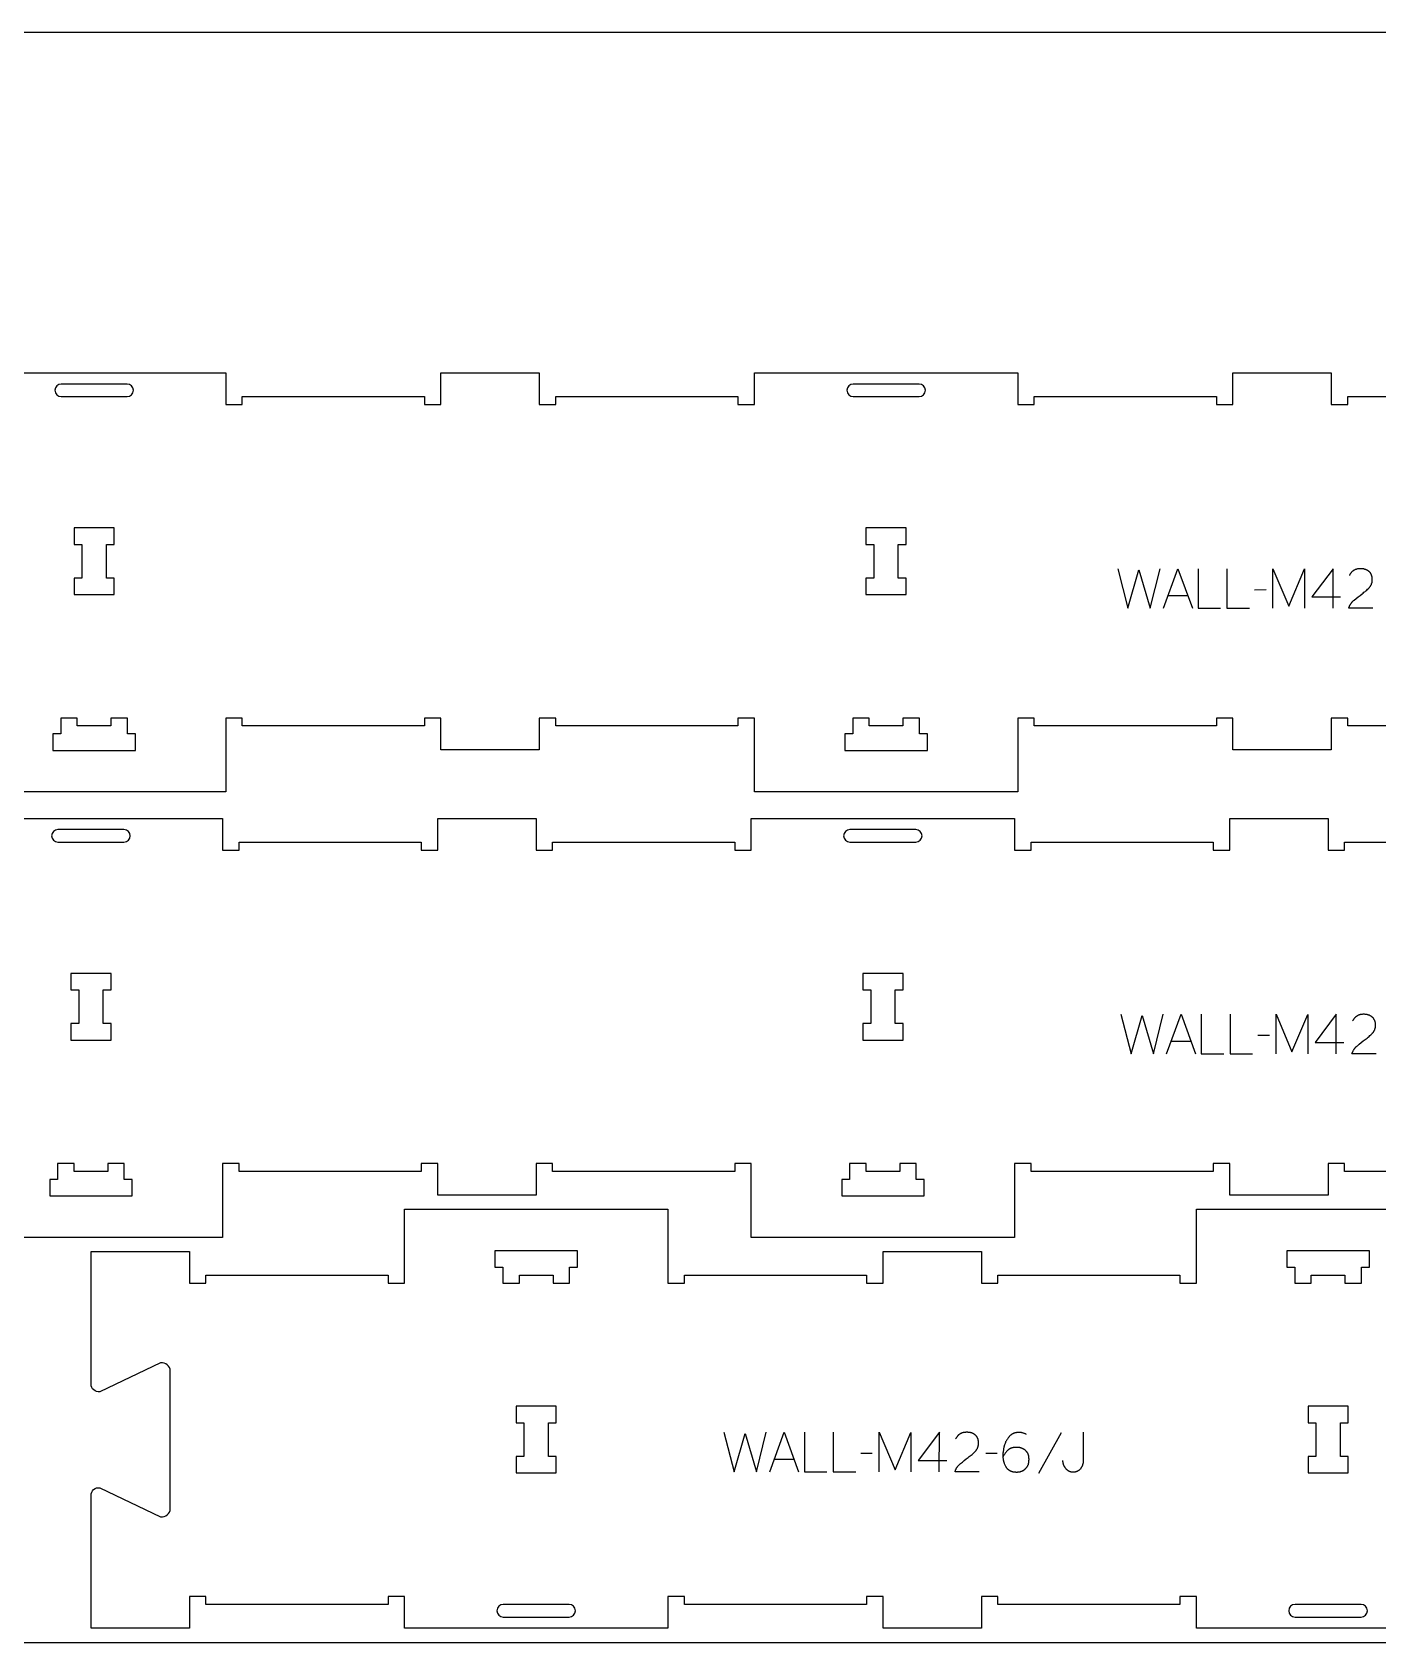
# Model space of a CAD drawing. Extents: x -4335 to -1151, y -27186 to -19593.
# Drawn here: x -3120 to -2100, y -24157 to -22937 of the extents above; entities that cross this region are included whole.
import ezdxf

# ---------------------------------------------------------------- set-up
doc = ezdxf.new("R2010")
doc.units = 0
for name, color, linetype in [('0_SHEET_SPRUCEPLY_2440X122', 1, 'CONTINUOUS'), ('1_ANYTOOL_1MMDEEP_LABELS_S', 2, 'CONTINUOUS'), ('3_ANYTOOL_CUTTHROUGH_INSID', 4, 'CONTINUOUS'), ('4_ANYTOOL_CUTTHROUGH_OUTSI', 5, 'CONTINUOUS')]:
    doc.layers.add(name, color=color, linetype=linetype)

msp = doc.modelspace()

# ---------------------------------------------------------------- linework, layer by layer
at = {"layer": '0_SHEET_SPRUCEPLY_2440X122'}
msp.add_lwpolyline([(-1522.9, -22936.7), (-1522.9, -24156.7), (-3962.9, -24156.7), (-3962.9, -22936.7)], close=True, dxfattribs=at)
at = {"layer": '1_ANYTOOL_1MMDEEP_LABELS_S'}
for points in [[(-2297.4, -23343.1), (-2289.7, -23373.1), (-2281.3, -23344), (-2272.8, -23373.1), (-2265.3, -23343.1)], [(-2262.7, -23373.1), (-2251.8, -23343.1), (-2240.8, -23373.1)], [(-2236.5, -23343.1), (-2236.5, -23373.1), (-2219.4, -23373.1)], [(-2214.7, -23343.1), (-2214.7, -23373.1), (-2197.6, -23373.1)], [(-2179.8, -23373.1), (-2179.8, -23343.1), (-2167.8, -23371.5), (-2155.8, -23343.2), (-2155.8, -23373.1)], [(-2134.2, -23373.1), (-2134.2, -23343.1), (-2150.2, -23364.4)], [(-2104, -23373.1), (-2122.3, -23373), (-2122.2, -23372.6), (-2122.1, -23372.3), (-2122, -23372.1), (-2121.9, -23371.9), (-2121.9, -23371.7), (-2121.8, -23371.5), (-2121.7, -23371.2), (-2121.6, -23371), (-2121.5, -23370.8), (-2121.4, -23370.6), (-2121.2, -23370.4), (-2121.1, -23370.2), (-2121, -23370), (-2120.9, -23369.8), (-2120.8, -23369.6), (-2120.6, -23369.4), (-2120.5, -23369.2), (-2120.4, -23369.1), (-2120.2, -23368.9), (-2120.1, -23368.7), (-2119.9, -23368.5), (-2119.8, -23368.3), (-2119.6, -23368.2), (-2119.5, -23368), (-2119.3, -23367.8), (-2119.2, -23367.7), (-2119, -23367.5), (-2118.8, -23367.3), (-2118.6, -23367.2), (-2118.3, -23366.9), (-2116.8, -23365.6), (-2115.3, -23364.5), (-2113.8, -23363.3), (-2112.3, -23362.2), (-2111.5, -23361.6), (-2110.8, -23361), (-2110.1, -23360.5), (-2109.4, -23359.9), (-2108.7, -23359.3), (-2108.1, -23358.7), (-2107.5, -23358.1), (-2106.9, -23357.5), (-2106.7, -23357.3), (-2106.6, -23357.1), (-2106.4, -23357), (-2106.3, -23356.8), (-2106.2, -23356.6), (-2106.1, -23356.5), (-2105.9, -23356.3), (-2105.8, -23356.1), (-2105.7, -23356), (-2105.6, -23355.8), (-2105.5, -23355.6), (-2105.4, -23355.4), (-2105.3, -23355.2), (-2105.2, -23355.1), (-2105.2, -23354.9), (-2105.1, -23354.7), (-2105, -23354.5), (-2105, -23354.3), (-2104.9, -23354.1), (-2104.8, -23353.9), (-2104.8, -23353.7), (-2104.7, -23353.5), (-2104.7, -23353.3), (-2104.7, -23353.1), (-2104.6, -23352.9), (-2104.6, -23352.6), (-2104.6, -23352.4), (-2104.5, -23352.2), (-2104.5, -23352), (-2104.5, -23351.8), (-2104.5, -23351.5), (-2104.5, -23351.3), (-2104.5, -23351.1), (-2104.5, -23350.8), (-2104.5, -23350.6), (-2104.5, -23350.3), (-2104.6, -23350.1), (-2104.6, -23349.9), (-2104.6, -23349.7), (-2104.7, -23349.4), (-2104.7, -23349.2), (-2104.8, -23349), (-2104.8, -23348.8), (-2104.9, -23348.6), (-2104.9, -23348.4), (-2105, -23348.2), (-2105.1, -23348), (-2105.1, -23347.8), (-2105.2, -23347.6), (-2105.3, -23347.4), (-2105.4, -23347.2), (-2105.5, -23347), (-2105.6, -23346.9), (-2105.7, -23346.7), (-2105.8, -23346.5), (-2105.9, -23346.4), (-2106, -23346.2), (-2106.2, -23346), (-2106.3, -23345.9), (-2106.4, -23345.7), (-2106.6, -23345.6), (-2106.7, -23345.5), (-2106.9, -23345.3), (-2107, -23345.2), (-2107.2, -23345.1), (-2107.4, -23344.9), (-2107.5, -23344.8), (-2107.7, -23344.7), (-2107.9, -23344.6), (-2108, -23344.5), (-2108.2, -23344.4), (-2108.4, -23344.3), (-2108.6, -23344.2), (-2108.7, -23344.1), (-2108.9, -23344), (-2109.1, -23343.9), (-2109.3, -23343.8), (-2109.5, -23343.8), (-2109.7, -23343.7), (-2109.9, -23343.6), (-2110.1, -23343.6), (-2110.3, -23343.5), (-2110.5, -23343.4), (-2110.7, -23343.4), (-2110.9, -23343.3), (-2111.1, -23343.3), (-2111.4, -23343.3), (-2111.6, -23343.2), (-2111.8, -23343.2), (-2112, -23343.2), (-2112.2, -23343.1), (-2112.5, -23343.1), (-2112.7, -23343.1), (-2112.9, -23343.1), (-2113.4, -23343.1), (-2113.8, -23343.1), (-2114.1, -23343.1), (-2114.5, -23343.1), (-2114.8, -23343.2), (-2115.2, -23343.2), (-2115.5, -23343.3), (-2115.8, -23343.3), (-2116.2, -23343.4), (-2116.5, -23343.5), (-2116.6, -23343.5), (-2116.8, -23343.6), (-2116.9, -23343.6), (-2117.1, -23343.7), (-2117.2, -23343.8), (-2117.4, -23343.8), (-2117.5, -23343.9), (-2117.7, -23343.9), (-2117.8, -23344), (-2118, -23344.1), (-2118.1, -23344.1), (-2118.2, -23344.2), (-2118.4, -23344.3), (-2118.5, -23344.4), (-2118.6, -23344.5), (-2118.8, -23344.5), (-2118.9, -23344.6), (-2119, -23344.7), (-2119.1, -23344.8), (-2119.3, -23344.9), (-2119.4, -23345), (-2119.5, -23345.1), (-2119.6, -23345.2), (-2119.7, -23345.3), (-2119.9, -23345.4), (-2120, -23345.5), (-2120.1, -23345.6), (-2120.2, -23345.7), (-2120.3, -23345.8), (-2120.4, -23346), (-2120.5, -23346.1), (-2120.6, -23346.2), (-2120.8, -23346.5), (-2121, -23346.7), (-2121.2, -23347), (-2121.4, -23347.3), (-2121.6, -23347.6), (-2121.7, -23347.9), (-2121.9, -23348.2)], [(-2184.9, -23359.2), (-2193.7, -23359.3)], [(-2259.3, -23363.5), (-2244.3, -23363.5)], [(-2150.2, -23364.4), (-2128.5, -23364.4)], [(-2295, -23680.6), (-2287.3, -23710.6), (-2278.9, -23681.5), (-2270.4, -23710.6), (-2262.9, -23680.6)], [(-2260.3, -23710.6), (-2249.4, -23680.6), (-2238.4, -23710.6)], [(-2234.1, -23680.6), (-2234.1, -23710.6), (-2217, -23710.6)], [(-2212.3, -23680.6), (-2212.3, -23710.6), (-2195.2, -23710.6)], [(-2177.4, -23710.6), (-2177.4, -23680.6), (-2165.4, -23709), (-2153.4, -23680.8), (-2153.4, -23710.6)], [(-2131.8, -23710.6), (-2131.8, -23680.6), (-2147.8, -23702)], [(-2101.6, -23710.6), (-2119.9, -23710.5), (-2119.7, -23710.1), (-2119.7, -23709.9), (-2119.6, -23709.6), (-2119.5, -23709.4), (-2119.4, -23709.2), (-2119.3, -23709), (-2119.2, -23708.8), (-2119.1, -23708.6), (-2119, -23708.4), (-2118.9, -23708.2), (-2118.8, -23707.9), (-2118.7, -23707.7), (-2118.6, -23707.6), (-2118.5, -23707.4), (-2118.3, -23707.2), (-2118.2, -23707), (-2118.1, -23706.8), (-2117.9, -23706.6), (-2117.8, -23706.4), (-2117.6, -23706.2), (-2117.5, -23706.1), (-2117.4, -23705.9), (-2117.2, -23705.7), (-2117, -23705.5), (-2116.9, -23705.4), (-2116.7, -23705.2), (-2116.6, -23705), (-2116.4, -23704.9), (-2116.2, -23704.7), (-2115.8, -23704.4), (-2114.4, -23703.2), (-2112.9, -23702), (-2111.4, -23700.8), (-2109.8, -23699.7), (-2109.1, -23699.1), (-2108.4, -23698.6), (-2107.6, -23698), (-2107, -23697.4), (-2106.3, -23696.8), (-2105.6, -23696.2), (-2105, -23695.6), (-2104.4, -23695), (-2104.3, -23694.8), (-2104.1, -23694.7), (-2104, -23694.5), (-2103.9, -23694.3), (-2103.7, -23694.2), (-2103.6, -23694), (-2103.5, -23693.8), (-2103.4, -23693.7), (-2103.3, -23693.5), (-2103.2, -23693.3), (-2103.1, -23693.1), (-2103, -23693), (-2102.9, -23692.8), (-2102.8, -23692.6), (-2102.7, -23692.4), (-2102.7, -23692.2), (-2102.6, -23692), (-2102.5, -23691.8), (-2102.5, -23691.6), (-2102.4, -23691.4), (-2102.3, -23691.2), (-2102.3, -23691), (-2102.3, -23690.8), (-2102.2, -23690.6), (-2102.2, -23690.4), (-2102.1, -23690.2), (-2102.1, -23690), (-2102.1, -23689.7), (-2102.1, -23689.5), (-2102.1, -23689.3), (-2102.1, -23689.1), (-2102.1, -23688.9), (-2102.1, -23688.6), (-2102.1, -23688.4), (-2102.1, -23688.1), (-2102.1, -23687.9), (-2102.1, -23687.6), (-2102.2, -23687.4), (-2102.2, -23687.2), (-2102.2, -23687), (-2102.3, -23686.7), (-2102.3, -23686.5), (-2102.4, -23686.3), (-2102.4, -23686.1), (-2102.5, -23685.9), (-2102.6, -23685.7), (-2102.6, -23685.5), (-2102.7, -23685.3), (-2102.8, -23685.1), (-2102.9, -23684.9), (-2103, -23684.8), (-2103.1, -23684.6), (-2103.2, -23684.4), (-2103.3, -23684.2), (-2103.4, -23684.1), (-2103.5, -23683.9), (-2103.6, -23683.7), (-2103.7, -23683.6), (-2103.9, -23683.4), (-2104, -23683.3), (-2104.1, -23683.1), (-2104.3, -23683), (-2104.4, -23682.9), (-2104.6, -23682.7), (-2104.8, -23682.6), (-2104.9, -23682.5), (-2105.1, -23682.4), (-2105.2, -23682.2), (-2105.4, -23682.1), (-2105.6, -23682), (-2105.8, -23681.9), (-2105.9, -23681.8), (-2106.1, -23681.7), (-2106.3, -23681.6), (-2106.5, -23681.5), (-2106.7, -23681.4), (-2106.9, -23681.4), (-2107.1, -23681.3), (-2107.3, -23681.2), (-2107.5, -23681.2), (-2107.7, -23681.1), (-2107.9, -23681), (-2108.1, -23681), (-2108.3, -23680.9), (-2108.5, -23680.9), (-2108.7, -23680.8), (-2108.9, -23680.8), (-2109.1, -23680.8), (-2109.4, -23680.7), (-2109.6, -23680.7), (-2109.8, -23680.7), (-2110, -23680.7), (-2110.3, -23680.6), (-2110.5, -23680.6), (-2111, -23680.6), (-2111.3, -23680.6), (-2111.7, -23680.6), (-2112.1, -23680.7), (-2112.4, -23680.7), (-2112.7, -23680.8), (-2113.1, -23680.8), (-2113.4, -23680.9), (-2113.7, -23680.9), (-2114, -23681), (-2114.2, -23681.1), (-2114.4, -23681.1), (-2114.5, -23681.2), (-2114.7, -23681.2), (-2114.8, -23681.3), (-2114.9, -23681.3), (-2115.1, -23681.4), (-2115.2, -23681.5), (-2115.4, -23681.5), (-2115.5, -23681.6), (-2115.7, -23681.7), (-2115.8, -23681.7), (-2115.9, -23681.8), (-2116.1, -23681.9), (-2116.2, -23682), (-2116.3, -23682.1), (-2116.5, -23682.2), (-2116.6, -23682.2), (-2116.7, -23682.3), (-2116.8, -23682.4), (-2116.9, -23682.5), (-2117.1, -23682.6), (-2117.2, -23682.7), (-2117.3, -23682.8), (-2117.4, -23682.9), (-2117.5, -23683), (-2117.6, -23683.1), (-2117.8, -23683.3), (-2117.9, -23683.4), (-2118, -23683.5), (-2118.1, -23683.6), (-2118.2, -23683.7), (-2118.4, -23684), (-2118.6, -23684.3), (-2118.8, -23684.5), (-2119, -23684.8), (-2119.1, -23685.1), (-2119.3, -23685.4), (-2119.5, -23685.7)], [(-2256.8, -23701.1), (-2241.9, -23701.1)], [(-2182.5, -23696.7), (-2191.3, -23696.8)], [(-2147.8, -23702), (-2126, -23702)], [(-2595.8, -23997.2), (-2588, -24027.2), (-2579.6, -23998.1), (-2571.1, -24027.2), (-2563.6, -23997.2)], [(-2561, -24027.2), (-2550.2, -23997.2), (-2539.1, -24027.2)], [(-2534.8, -23997.2), (-2534.8, -24027.2), (-2517.7, -24027.2)], [(-2513, -23997.2), (-2513, -24027.2), (-2495.9, -24027.2)], [(-2478.1, -24027.2), (-2478.1, -23997.2), (-2466.1, -24025.6), (-2454.1, -23997.4), (-2454.1, -24027.2)], [(-2432.6, -24027.2), (-2432.5, -23997.2), (-2448.5, -24018.6)], [(-2402.3, -24027.2), (-2420.6, -24027.1), (-2420.5, -24026.7), (-2420.4, -24026.5), (-2420.3, -24026.2), (-2420.2, -24026), (-2420.2, -24025.8), (-2420.1, -24025.6), (-2420, -24025.4), (-2419.9, -24025.2), (-2419.8, -24025), (-2419.7, -24024.7), (-2419.5, -24024.5), (-2419.4, -24024.3), (-2419.3, -24024.1), (-2419.2, -24024), (-2419.1, -24023.8), (-2418.9, -24023.6), (-2418.8, -24023.4), (-2418.7, -24023.2), (-2418.5, -24023), (-2418.4, -24022.8), (-2418.2, -24022.6), (-2418.1, -24022.5), (-2417.9, -24022.3), (-2417.8, -24022.1), (-2417.6, -24022), (-2417.5, -24021.8), (-2417.3, -24021.6), (-2417.1, -24021.5), (-2417, -24021.3), (-2416.6, -24021), (-2415.1, -24019.8), (-2413.6, -24018.6), (-2412.1, -24017.4), (-2410.6, -24016.3), (-2409.8, -24015.7), (-2409.1, -24015.2), (-2408.4, -24014.6), (-2407.7, -24014), (-2407, -24013.4), (-2406.4, -24012.8), (-2405.8, -24012.2), (-2405.2, -24011.6), (-2405, -24011.4), (-2404.9, -24011.3), (-2404.7, -24011.1), (-2404.6, -24010.9), (-2404.5, -24010.8), (-2404.4, -24010.6), (-2404.3, -24010.4), (-2404.1, -24010.3), (-2404, -24010.1), (-2403.9, -24009.9), (-2403.8, -24009.7), (-2403.7, -24009.6), (-2403.6, -24009.4), (-2403.6, -24009.2), (-2403.5, -24009), (-2403.4, -24008.8), (-2403.3, -24008.6), (-2403.3, -24008.4), (-2403.2, -24008.2), (-2403.1, -24008), (-2403.1, -24007.8), (-2403, -24007.6), (-2403, -24007.4), (-2403, -24007.2), (-2402.9, -24007), (-2402.9, -24006.8), (-2402.9, -24006.6), (-2402.8, -24006.3), (-2402.8, -24006.1), (-2402.8, -24005.9), (-2402.8, -24005.7), (-2402.8, -24005.5), (-2402.8, -24005.2), (-2402.8, -24005), (-2402.8, -24004.7), (-2402.9, -24004.5), (-2402.9, -24004.2), (-2402.9, -24004), (-2402.9, -24003.8), (-2403, -24003.6), (-2403, -24003.3), (-2403.1, -24003.1), (-2403.1, -24002.9), (-2403.2, -24002.7), (-2403.2, -24002.5), (-2403.3, -24002.3), (-2403.4, -24002.1), (-2403.4, -24001.9), (-2403.5, -24001.7), (-2403.6, -24001.5), (-2403.7, -24001.3), (-2403.8, -24001.2), (-2403.9, -24001), (-2404, -24000.8), (-2404.1, -24000.7), (-2404.2, -24000.5), (-2404.4, -24000.3), (-2404.5, -24000.2), (-2404.6, -24000), (-2404.7, -23999.9), (-2404.9, -23999.7), (-2405, -23999.6), (-2405.2, -23999.5), (-2405.3, -23999.3), (-2405.5, -23999.2), (-2405.7, -23999.1), (-2405.8, -23998.9), (-2406, -23998.8), (-2406.2, -23998.7), (-2406.3, -23998.6), (-2406.5, -23998.5), (-2406.7, -23998.4), (-2406.9, -23998.3), (-2407.1, -23998.2), (-2407.2, -23998.1), (-2407.4, -23998), (-2407.6, -23998), (-2407.8, -23997.9), (-2408, -23997.8), (-2408.2, -23997.8), (-2408.4, -23997.7), (-2408.6, -23997.6), (-2408.8, -23997.6), (-2409, -23997.5), (-2409.2, -23997.5), (-2409.4, -23997.4), (-2409.7, -23997.4), (-2409.9, -23997.4), (-2410.1, -23997.3), (-2410.3, -23997.3), (-2410.6, -23997.3), (-2410.8, -23997.3), (-2411, -23997.2), (-2411.2, -23997.2), (-2411.7, -23997.2), (-2412.1, -23997.2), (-2412.5, -23997.2), (-2412.8, -23997.3), (-2413.2, -23997.3), (-2413.5, -23997.3), (-2413.8, -23997.4), (-2414.2, -23997.5), (-2414.5, -23997.5), (-2414.8, -23997.6), (-2414.9, -23997.7), (-2415.1, -23997.7), (-2415.2, -23997.8), (-2415.4, -23997.8), (-2415.5, -23997.9), (-2415.7, -23997.9), (-2415.8, -23998), (-2416, -23998.1), (-2416.1, -23998.1), (-2416.3, -23998.2), (-2416.4, -23998.3), (-2416.5, -23998.3), (-2416.7, -23998.4), (-2416.8, -23998.5), (-2416.9, -23998.6), (-2417.1, -23998.7), (-2417.2, -23998.8), (-2417.3, -23998.8), (-2417.4, -23998.9), (-2417.6, -23999), (-2417.7, -23999.1), (-2417.8, -23999.2), (-2417.9, -23999.3), (-2418, -23999.4), (-2418.2, -23999.5), (-2418.3, -23999.6), (-2418.4, -23999.7), (-2418.5, -23999.9), (-2418.6, -24000), (-2418.7, -24000.1), (-2418.8, -24000.2), (-2418.9, -24000.3), (-2419.1, -24000.6), (-2419.3, -24000.9), (-2419.5, -24001.1), (-2419.7, -24001.4), (-2419.9, -24001.7), (-2420, -24002), (-2420.2, -24002.3)], [(-2366.6, -23998.9), (-2367, -23998.7), (-2367.3, -23998.5), (-2367.6, -23998.4), (-2368, -23998.2), (-2368.3, -23998.1), (-2368.7, -23998), (-2369, -23997.9), (-2369.4, -23997.8), (-2369.7, -23997.7), (-2370.1, -23997.6), (-2370.4, -23997.5), (-2370.8, -23997.5), (-2371.1, -23997.4), (-2371.5, -23997.4), (-2371.8, -23997.4), (-2372.2, -23997.4), (-2372.5, -23997.4), (-2372.8, -23997.4), (-2373.1, -23997.4), (-2373.4, -23997.4), (-2373.7, -23997.5), (-2374, -23997.5), (-2374.3, -23997.6), (-2374.6, -23997.6), (-2374.9, -23997.7), (-2375.2, -23997.8), (-2375.4, -23997.8), (-2375.7, -23997.9), (-2376, -23998), (-2376.3, -23998.1), (-2376.5, -23998.3), (-2376.8, -23998.4), (-2377, -23998.5), (-2377.3, -23998.6), (-2377.5, -23998.8), (-2377.8, -23998.9), (-2378, -23999.1), (-2378.2, -23999.3), (-2378.5, -23999.5), (-2378.7, -23999.6), (-2378.9, -23999.8), (-2379.1, -24000), (-2379.3, -24000.3), (-2379.5, -24000.5), (-2379.7, -24000.7), (-2379.9, -24000.9), (-2380.1, -24001.2), (-2380.3, -24001.4), (-2380.7, -24002), (-2381, -24002.5), (-2381.4, -24003), (-2381.7, -24003.5), (-2382, -24004.1), (-2382.3, -24004.6), (-2382.5, -24005.1), (-2382.7, -24005.7), (-2383, -24006.2), (-2383.2, -24006.8), (-2383.3, -24007.4), (-2383.5, -24007.9), (-2383.6, -24008.5), (-2383.7, -24009.1), (-2383.8, -24009.6), (-2383.9, -24010.2), (-2384.2, -24012), (-2384.2, -24012.3), (-2384.2, -24012.6), (-2384.3, -24012.9), (-2384.3, -24013.3), (-2384.3, -24014), (-2384.4, -24014.8), (-2384.4, -24015.4), (-2384.3, -24016), (-2384.3, -24016.6), (-2384.2, -24017.2), (-2384.2, -24017.8), (-2384.1, -24018.3), (-2384, -24018.6), (-2383.9, -24018.9), (-2383.9, -24019.2), (-2383.8, -24019.4), (-2383.7, -24019.7), (-2383.7, -24020), (-2383.6, -24020.2), (-2383.5, -24020.5), (-2383.4, -24020.8), (-2383.3, -24021), (-2383.2, -24021.3), (-2383.1, -24021.5), (-2383, -24021.8), (-2382.9, -24022), (-2382.7, -24022.3), (-2382.6, -24022.5), (-2382.5, -24022.8), (-2382.3, -24023), (-2382.2, -24023.3), (-2382.1, -24023.5), (-2381.9, -24023.7), (-2381.8, -24024), (-2381.6, -24024.2), (-2381.4, -24024.4), (-2381.3, -24024.5), (-2381.3, -24024.6), (-2381.2, -24024.7), (-2381.1, -24024.8), (-2381, -24024.9), (-2380.9, -24025), (-2380.8, -24025.1), (-2380.7, -24025.2), (-2380.6, -24025.3), (-2380.5, -24025.3), (-2380.4, -24025.4), (-2380.3, -24025.5), (-2380.2, -24025.6), (-2380.1, -24025.7), (-2380, -24025.8), (-2379.9, -24025.8), (-2379.7, -24025.9), (-2379.6, -24026), (-2379.5, -24026), (-2379.4, -24026.1), (-2379.2, -24026.2), (-2378.9, -24026.4), (-2378.7, -24026.5), (-2378.4, -24026.6), (-2378.2, -24026.7), (-2377.9, -24026.8), (-2377.6, -24026.9), (-2377.3, -24027), (-2377, -24027), (-2376.8, -24027.1), (-2376.5, -24027.2), (-2376.2, -24027.2), (-2375.8, -24027.3), (-2375.5, -24027.3), (-2375.2, -24027.3), (-2374.9, -24027.3), (-2374.5, -24027.4), (-2374.2, -24027.4), (-2373.9, -24027.4), (-2373.7, -24027.4), (-2373.4, -24027.4), (-2373.1, -24027.3), (-2372.9, -24027.3), (-2372.6, -24027.3), (-2372.4, -24027.3), (-2372.1, -24027.2), (-2371.9, -24027.2), (-2371.6, -24027.1), (-2371.4, -24027.1), (-2371.2, -24027), (-2370.9, -24027), (-2370.7, -24026.9), (-2370.5, -24026.8), (-2370.3, -24026.8), (-2370, -24026.7), (-2369.8, -24026.6), (-2369.6, -24026.5), (-2369.4, -24026.4), (-2369.2, -24026.3), (-2369, -24026.2), (-2368.8, -24026.1), (-2368.6, -24026), (-2368.4, -24025.8), (-2368.2, -24025.7), (-2368.1, -24025.6), (-2367.9, -24025.4), (-2367.7, -24025.3), (-2367.5, -24025.1), (-2367.4, -24025), (-2367.2, -24024.8), (-2367, -24024.7), (-2366.9, -24024.5), (-2366.7, -24024.3), (-2366.6, -24024.1), (-2366.4, -24024), (-2366.3, -24023.8), (-2366.2, -24023.6), (-2366.1, -24023.4), (-2365.9, -24023.2), (-2365.8, -24023), (-2365.7, -24022.8), (-2365.6, -24022.6), (-2365.5, -24022.4), (-2365.4, -24022.2), (-2365.3, -24022), (-2365.2, -24021.8), (-2365.1, -24021.6), (-2365.1, -24021.4), (-2365, -24021.1), (-2364.9, -24020.9), (-2364.9, -24020.7), (-2364.8, -24020.5), (-2364.8, -24020.2), (-2364.7, -24020), (-2364.7, -24019.7), (-2364.6, -24019.5), (-2364.6, -24019.2), (-2364.6, -24019), (-2364.6, -24018.7), (-2364.6, -24018.5), (-2364.5, -24018.2), (-2364.5, -24017.9), (-2364.5, -24017.7), (-2364.5, -24017.4), (-2364.6, -24017.1), (-2364.6, -24016.9), (-2364.6, -24016.6), (-2364.6, -24016.4), (-2364.7, -24016.1), (-2364.7, -24015.9), (-2364.7, -24015.6), (-2364.8, -24015.4), (-2364.8, -24015.2), (-2364.9, -24014.9), (-2364.9, -24014.7), (-2365, -24014.5), (-2365.1, -24014.3), (-2365.2, -24014.1), (-2365.3, -24013.9), (-2365.3, -24013.6), (-2365.4, -24013.4), (-2365.5, -24013.2), (-2365.6, -24013), (-2365.7, -24012.9), (-2365.9, -24012.7), (-2366, -24012.5), (-2366.1, -24012.3), (-2366.2, -24012.1), (-2366.4, -24012), (-2366.5, -24011.8), (-2366.7, -24011.6), (-2366.8, -24011.5), (-2367, -24011.3), (-2367.1, -24011.1), (-2367.3, -24011), (-2367.5, -24010.9), (-2367.6, -24010.7), (-2367.8, -24010.6), (-2368, -24010.4), (-2368.2, -24010.3), (-2368.4, -24010.2), (-2368.6, -24010.1), (-2368.7, -24010), (-2368.9, -24009.9), (-2369.1, -24009.8), (-2369.3, -24009.7), (-2369.5, -24009.6), (-2369.8, -24009.5), (-2370, -24009.4), (-2370.2, -24009.3), (-2370.4, -24009.2), (-2370.6, -24009.2), (-2370.8, -24009.1), (-2371.1, -24009), (-2371.3, -24009), (-2371.5, -24008.9), (-2371.8, -24008.9), (-2372, -24008.9), (-2372.3, -24008.8), (-2372.5, -24008.8), (-2372.8, -24008.8), (-2373, -24008.7), (-2373.3, -24008.7), (-2373.5, -24008.7), (-2373.8, -24008.7), (-2374.1, -24008.7), (-2374.5, -24008.7), (-2375, -24008.7), (-2375.2, -24008.7), (-2375.4, -24008.7), (-2375.7, -24008.8), (-2375.9, -24008.8), (-2376.1, -24008.8), (-2376.3, -24008.8), (-2376.5, -24008.9), (-2376.7, -24008.9), (-2376.9, -24009), (-2377.1, -24009), (-2377.3, -24009.1), (-2377.5, -24009.1), (-2377.7, -24009.2), (-2377.9, -24009.3), (-2378.1, -24009.3), (-2378.3, -24009.4), (-2378.4, -24009.5), (-2378.6, -24009.5), (-2378.8, -24009.6), (-2379, -24009.7), (-2379.1, -24009.8), (-2379.3, -24009.9), (-2379.5, -24010), (-2379.6, -24010.1), (-2379.8, -24010.2), (-2380, -24010.3), (-2380.1, -24010.4), (-2380.3, -24010.5), (-2380.4, -24010.7), (-2380.6, -24010.8), (-2380.7, -24010.9), (-2380.9, -24011.1), (-2381.1, -24011.3), (-2381.4, -24011.6), (-2381.7, -24011.9), (-2382, -24012.2), (-2382.2, -24012.5), (-2382.5, -24012.9), (-2382.7, -24013.2), (-2383, -24013.6), (-2383.2, -24014), (-2383.4, -24014.4), (-2383.7, -24014.8), (-2383.9, -24015.2), (-2384.1, -24015.6), (-2384.3, -24016.1)], [(-2339.1, -24018.7), (-2339.1, -24018.9), (-2339.1, -24019.2), (-2339.1, -24019.4), (-2339, -24019.6), (-2339, -24019.8), (-2339, -24020), (-2339, -24020.2), (-2338.9, -24020.4), (-2338.9, -24020.6), (-2338.9, -24020.8), (-2338.8, -24020.9), (-2338.8, -24021.1), (-2338.7, -24021.3), (-2338.7, -24021.5), (-2338.6, -24021.7), (-2338.5, -24021.9), (-2338.5, -24022.1), (-2338.4, -24022.3), (-2338.3, -24022.4), (-2338.2, -24022.6), (-2338.1, -24022.8), (-2338, -24023), (-2337.9, -24023.1), (-2337.8, -24023.3), (-2337.7, -24023.5), (-2337.6, -24023.7), (-2337.5, -24023.8), (-2337.4, -24024), (-2337.3, -24024.2), (-2337.1, -24024.3), (-2337, -24024.5), (-2336.9, -24024.7), (-2336.7, -24024.8), (-2336.6, -24025), (-2336.4, -24025.1), (-2336.3, -24025.3), (-2336.2, -24025.4), (-2336, -24025.5), (-2335.8, -24025.7), (-2335.7, -24025.8), (-2335.5, -24025.9), (-2335.4, -24026), (-2335.2, -24026.1), (-2335, -24026.2), (-2334.9, -24026.3), (-2334.7, -24026.4), (-2334.5, -24026.5), (-2334.3, -24026.6), (-2334.1, -24026.7), (-2334, -24026.7), (-2333.8, -24026.8), (-2333.6, -24026.9), (-2333.4, -24026.9), (-2333.2, -24027), (-2333, -24027), (-2332.8, -24027.1), (-2332.6, -24027.1), (-2332.4, -24027.1), (-2332.2, -24027.2), (-2331.9, -24027.2), (-2331.7, -24027.2), (-2331.5, -24027.2), (-2331.3, -24027.2), (-2331.1, -24027.2), (-2330.9, -24027.2), (-2330.6, -24027.2), (-2330.4, -24027.2), (-2330.2, -24027.2), (-2330, -24027.2), (-2329.8, -24027.1), (-2329.6, -24027.1), (-2329.4, -24027.1), (-2329.2, -24027), (-2329.1, -24027), (-2328.9, -24026.9), (-2328.7, -24026.9), (-2328.5, -24026.8), (-2328.3, -24026.8), (-2328.1, -24026.7), (-2328, -24026.6), (-2327.8, -24026.6), (-2327.6, -24026.5), (-2327.5, -24026.4), (-2327.3, -24026.3), (-2327.1, -24026.2), (-2327, -24026.1), (-2326.8, -24026), (-2326.6, -24025.9), (-2326.5, -24025.8), (-2326.3, -24025.7), (-2326.2, -24025.5), (-2326.1, -24025.4), (-2325.9, -24025.3), (-2325.8, -24025.2), (-2325.6, -24025), (-2325.5, -24024.9), (-2325.4, -24024.7), (-2325.2, -24024.6), (-2325.1, -24024.4), (-2325, -24024.3), (-2324.9, -24024.1), (-2324.8, -24023.9), (-2324.7, -24023.8), (-2324.6, -24023.6), (-2324.5, -24023.5), (-2324.4, -24023.3), (-2324.3, -24023.1), (-2324.2, -24023), (-2324.1, -24022.8), (-2324, -24022.6), (-2324, -24022.4), (-2323.9, -24022.3), (-2323.8, -24022.1), (-2323.8, -24021.9), (-2323.7, -24021.7), (-2323.7, -24021.5), (-2323.6, -24021.3), (-2323.6, -24021.1), (-2323.5, -24020.9), (-2323.5, -24020.8), (-2323.5, -24020.6), (-2323.4, -24020.4), (-2323.4, -24020.2), (-2323.4, -24020), (-2323.4, -24019.8), (-2323.4, -24019.5), (-2323.4, -24019.3), (-2323.4, -24019.1), (-2323.4, -23997.2)], [(-2340.2, -23997.7), (-2357.3, -24028.5)], [(-2557.6, -24017.7), (-2542.7, -24017.7)], [(-2483.3, -24013.3), (-2492, -24013.4)], [(-2448.5, -24018.6), (-2426.8, -24018.6)], [(-2388.6, -24013.3), (-2397.4, -24013.4)]]:
    msp.add_lwpolyline(points, dxfattribs=at)
at = {"layer": '3_ANYTOOL_CUTTHROUGH_INSID', "color": 4}
for points in [[(-3047.8, -23203.2), (-3097.8, -23203.2, 1), (-3097.8, -23212.7), (-3047.8, -23212.7, 1)], [(-2447.8, -23203.2), (-2497.8, -23203.2, 1), (-2497.8, -23212.7), (-2447.8, -23212.7, 1)], [(-3050.3, -23540.7), (-3100.3, -23540.7, 1), (-3100.3, -23550.2), (-3050.3, -23550.2, 1)], [(-2450.3, -23540.7), (-2500.3, -23540.7, 1), (-2500.3, -23550.2), (-2450.3, -23550.2, 1)], [(-2763, -24137.2), (-2713, -24137.2, 1), (-2713, -24127.7), (-2763, -24127.7, 1)], [(-2163, -24137.2), (-2113, -24137.2, 1), (-2113, -24127.7), (-2163, -24127.7, 1)]]:
    msp.add_lwpolyline(points, format="xyb", close=True, dxfattribs=at)
for points in [[(-3063.6, -23350.2), (-3063.6, -23324.7), (-3057.6, -23324.7), (-3057.6, -23312.2), (-3088.1, -23312.2), (-3088.1, -23324.7), (-3082.1, -23324.7), (-3082.1, -23350.2), (-3088.1, -23350.2), (-3088.1, -23362.7), (-3057.6, -23362.7), (-3057.6, -23350.2)], [(-2463.6, -23350.2), (-2463.6, -23324.7), (-2457.6, -23324.7), (-2457.6, -23312.2), (-2488.1, -23312.2), (-2488.1, -23324.7), (-2482.1, -23324.7), (-2482.1, -23350.2), (-2488.1, -23350.2), (-2488.1, -23362.7), (-2457.6, -23362.7), (-2457.6, -23350.2)], [(-3085.6, -23462.2), (-3085.6, -23456.2), (-3098.1, -23456.2), (-3098.1, -23468.2), (-3104.1, -23468.2), (-3104.1, -23480.7), (-3041.6, -23480.7), (-3041.6, -23468.2), (-3047.6, -23468.2), (-3047.6, -23456.2), (-3060.1, -23456.2), (-3060.1, -23462.2)], [(-2485.6, -23462.2), (-2485.6, -23456.2), (-2498.1, -23456.2), (-2498.1, -23468.2), (-2504.1, -23468.2), (-2504.1, -23480.7), (-2441.6, -23480.7), (-2441.6, -23468.2), (-2447.6, -23468.2), (-2447.6, -23456.2), (-2460.1, -23456.2), (-2460.1, -23462.2)], [(-3066, -23687.7), (-3066, -23662.2), (-3060, -23662.2), (-3060, -23649.7), (-3090.5, -23649.7), (-3090.5, -23662.2), (-3084.5, -23662.2), (-3084.5, -23687.7), (-3090.5, -23687.7), (-3090.5, -23700.2), (-3060, -23700.2), (-3060, -23687.7)], [(-2466, -23687.7), (-2466, -23662.2), (-2460, -23662.2), (-2460, -23649.7), (-2490.5, -23649.7), (-2490.5, -23662.2), (-2484.5, -23662.2), (-2484.5, -23687.7), (-2490.5, -23687.7), (-2490.5, -23700.2), (-2460, -23700.2), (-2460, -23687.7)], [(-3088, -23799.7), (-3088, -23793.7), (-3100.5, -23793.7), (-3100.5, -23805.7), (-3106.5, -23805.7), (-3106.5, -23818.2), (-3044, -23818.2), (-3044, -23805.7), (-3050, -23805.7), (-3050, -23793.7), (-3062.5, -23793.7), (-3062.5, -23799.7)], [(-2488, -23799.7), (-2488, -23793.7), (-2500.5, -23793.7), (-2500.5, -23805.7), (-2506.5, -23805.7), (-2506.5, -23818.2), (-2444, -23818.2), (-2444, -23805.7), (-2450, -23805.7), (-2450, -23793.7), (-2462.5, -23793.7), (-2462.5, -23799.7)], [(-2725.2, -23878.2), (-2725.2, -23884.2), (-2712.7, -23884.2), (-2712.7, -23872.2), (-2706.7, -23872.2), (-2706.7, -23859.7), (-2769.2, -23859.7), (-2769.2, -23872.2), (-2763.2, -23872.2), (-2763.2, -23884.2), (-2750.7, -23884.2), (-2750.7, -23878.2)], [(-2125.2, -23878.2), (-2125.2, -23884.2), (-2112.7, -23884.2), (-2112.7, -23872.2), (-2106.7, -23872.2), (-2106.7, -23859.7), (-2169.2, -23859.7), (-2169.2, -23872.2), (-2163.2, -23872.2), (-2163.2, -23884.2), (-2150.7, -23884.2), (-2150.7, -23878.2)], [(-2747.2, -23990.1), (-2747.2, -24015.6), (-2753.2, -24015.6), (-2753.2, -24028.1), (-2722.7, -24028.1), (-2722.7, -24015.6), (-2728.7, -24015.6), (-2728.7, -23990.1), (-2722.7, -23990.1), (-2722.7, -23977.6), (-2753.2, -23977.6), (-2753.2, -23990.1)], [(-2147.2, -23990.1), (-2147.2, -24015.6), (-2153.2, -24015.6), (-2153.2, -24028.1), (-2122.7, -24028.1), (-2122.7, -24015.6), (-2128.7, -24015.6), (-2128.7, -23990.1), (-2122.7, -23990.1), (-2122.7, -23977.6), (-2153.2, -23977.6), (-2153.2, -23990.1)]]:
    msp.add_lwpolyline(points, close=True, dxfattribs=at)
at = {"layer": '4_ANYTOOL_CUTTHROUGH_OUTSI', "color": 5}
for points in [[(-3172.6, -23194.7), (-2973.1, -23194.7), (-2973.1, -23218.7), (-2960.6, -23218.7), (-2960.6, -23218.4), (-2960.6, -23218.4), (-2960.6, -23212.7), (-2822.6, -23212.7), (-2822.6, -23218.7), (-2810.1, -23218.7), (-2810.1, -23194.7), (-2735.6, -23194.7), (-2735.6, -23218.7), (-2723.1, -23218.7), (-2723.1, -23212.7), (-2622.8, -23212.7), (-2585.1, -23212.7), (-2585.1, -23218.7), (-2572.6, -23218.7), (-2572.6, -23194.7), (-2373.1, -23194.7), (-2373.1, -23218.7), (-2360.6, -23218.7), (-2360.6, -23212.7), (-2222.6, -23212.7), (-2222.6, -23218.7), (-2210.1, -23218.7), (-2210.1, -23194.7), (-2135.6, -23194.7), (-2135.6, -23218.7), (-2123.1, -23218.7), (-2123.1, -23212.7), (-1985.1, -23212.7)], [(-1985.1, -23462.2), (-2123.1, -23462.2), (-2123.1, -23456.2), (-2135.6, -23456.2), (-2135.6, -23480.2), (-2210.1, -23480.2), (-2210.1, -23456.2), (-2222.6, -23456.2), (-2222.6, -23462.2), (-2360.6, -23462.2), (-2360.6, -23456.2), (-2373.1, -23456.2), (-2373.1, -23512.2), (-2572.6, -23512.2), (-2572.6, -23456.4), (-2572.6, -23456.2), (-2585.1, -23456.2), (-2585.1, -23462.2), (-2622.8, -23462.2), (-2723.1, -23462.2), (-2723.1, -23456.2), (-2735.6, -23456.2), (-2735.6, -23480.2), (-2810.1, -23480.2), (-2810.1, -23456.2), (-2822.6, -23456.2), (-2822.6, -23462.2), (-2960.6, -23462.2), (-2960.6, -23456.2), (-2973.1, -23456.2), (-2973.1, -23456.4), (-2973.1, -23512.2), (-3172.6, -23512.2)], [(-3175, -23532.2), (-2975.5, -23532.2), (-2975.5, -23532.2), (-2975.5, -23556.2), (-2963, -23556.2), (-2963, -23550.2), (-2825, -23550.2), (-2825, -23556.2), (-2812.5, -23556.2), (-2812.5, -23532.2), (-2738, -23532.2), (-2738, -23556.2), (-2725.5, -23556.2), (-2725.5, -23550.2), (-2625.3, -23550.2), (-2587.5, -23550.2), (-2587.5, -23556.2), (-2575, -23556.2), (-2575, -23532.2), (-2375.5, -23532.2), (-2375.5, -23555.9), (-2375.5, -23556.2), (-2363, -23556.2), (-2363, -23550.2), (-2225, -23550.2), (-2225, -23556.2), (-2212.5, -23556.2), (-2212.5, -23532.2), (-2138, -23532.2), (-2138, -23556.2), (-2125.5, -23556.2), (-2125.5, -23550.2), (-1987.5, -23550.2)], [(-1987.5, -23799.7), (-2125.5, -23799.7), (-2125.5, -23793.7), (-2138, -23793.7), (-2138, -23817.7), (-2212.5, -23817.7), (-2212.5, -23793.7), (-2225, -23793.7), (-2225, -23799.7), (-2363, -23799.7), (-2363, -23793.7), (-2375.5, -23793.7), (-2375.5, -23793.9), (-2375.5, -23849.7), (-2575, -23849.7), (-2575, -23793.9), (-2575, -23793.7), (-2587.5, -23793.7), (-2587.5, -23799.7), (-2625.3, -23799.7), (-2725.5, -23799.7), (-2725.5, -23793.7), (-2738, -23793.7), (-2738, -23817.7), (-2812.5, -23817.7), (-2812.5, -23793.7), (-2825, -23793.7), (-2825, -23799.7), (-2963, -23799.7), (-2963, -23793.7), (-2975.5, -23793.7), (-2975.5, -23849.7), (-3175, -23849.7)]]:
    msp.add_lwpolyline(points, dxfattribs=at)
msp.add_lwpolyline([(-2038.2, -24145.7), (-2237.7, -24145.7), (-2237.7, -24121.7), (-2250.2, -24121.7), (-2250.2, -24127.7), (-2388.2, -24127.7), (-2388.2, -24121.7), (-2400.7, -24121.7), (-2400.7, -24145.7), (-2475.2, -24145.7), (-2475.2, -24121.9), (-2475.2, -24121.7), (-2487.7, -24121.7), (-2487.7, -24127.7), (-2625.7, -24127.7), (-2625.7, -24127.7), (-2625.7, -24121.7), (-2638.2, -24121.7), (-2638.2, -24145.7), (-2837.7, -24145.7), (-2837.7, -24121.7), (-2850.2, -24121.7), (-2850.2, -24127.7), (-2988.2, -24127.7), (-2988.2, -24121.7), (-3000.7, -24121.7), (-3000.7, -24145.7), (-3075.2, -24145.7), (-3075.2, -24045), (-3075.2, -24045, -0.461625), (-3068.6, -24039.3), (-3022.5, -24061.2), (-3022.5, -24061.2), (-3022.5, -24061.2, 0.220464), (-3017.4, -24059.8, 0.220464), (-3015.2, -24055.1), (-3015.2, -23950.8, 0.220464), (-3017.4, -23946.1, 0.220464), (-3022.5, -23944.7), (-3022.5, -23944.7), (-3022.6, -23944.7), (-3068.6, -23966.5), (-3068.6, -23966.5, -0.218884), (-3073.2, -23965.2, -0.220464), (-3075.2, -23960.9), (-3075.2, -23883.9), (-3075.2, -23860.2), (-3000.7, -23860.2), (-3000.7, -23884.2), (-2988.2, -23884.2), (-2988.2, -23878.2), (-2850.2, -23878.2), (-2850.2, -23884.2), (-2837.7, -23884.2), (-2837.7, -23828.2), (-2638.2, -23828.2), (-2638.2, -23884.2), (-2625.7, -23884.2), (-2625.7, -23878.2), (-2487.7, -23878.2), (-2487.7, -23884.2), (-2475.2, -23884.2), (-2475.2, -23860.2), (-2400.7, -23860.2), (-2400.7, -23884.2), (-2388.2, -23884.2), (-2388.2, -23878.2), (-2250.2, -23878.2), (-2250.2, -23884.2), (-2237.7, -23884.2), (-2237.7, -23883.9), (-2237.7, -23828.2), (-2038.2, -23828.2)], format="xyb", dxfattribs=at)

doc.saveas('drawing.dxf')
